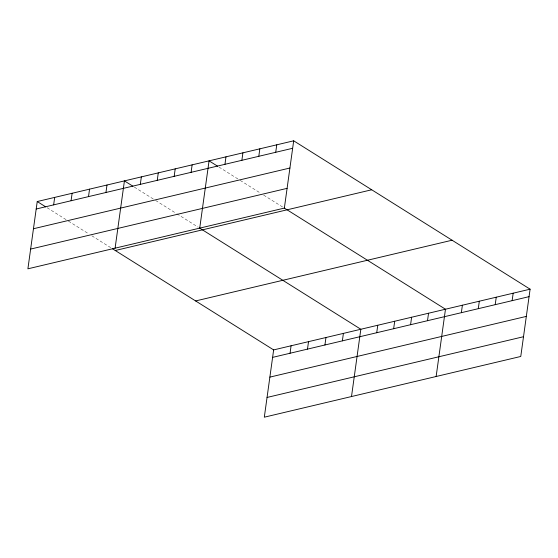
<?xml version="1.0" encoding="UTF-8"?>
<svg xmlns="http://www.w3.org/2000/svg" width="558" height="558" viewBox="0 0 558 558"><rect width="100%" height="100%" fill="white"/><g stroke="black" fill="none" stroke-linecap="round" stroke-linejoin="round"><path stroke-width="0.42" stroke-dasharray="2.79 2.09" d="M218.987 167.079L238.14 179.097M240.268 180.436L260.837 193.347M263.669 195.126L282.822 207.144M134.359 187.118L154.217 199.583M155.633 200.475L176.202 213.386M176.914 213.826L198.188 227.183M47.165 207.764L66.311 219.789M68.439 221.121L89.008 234.032M91.847 235.811L110.993 247.829"/><path stroke-width="0.84" d="M37.233 201.536L27.9 268.816L284.357 208.092L293.689 140.811L37.233 201.536L45.749 206.879M53.638 204.877L54.677 197.406M71.075 200.747L72.115 193.277M88.513 196.618L89.552 189.148M105.957 192.489L106.99 185.019M115.094 248.171L124.427 180.89L132.944 186.233M140.316 184.356L141.355 176.879M157.244 180.346L158.284 172.875M174.173 176.335L175.205 168.865M191.094 172.331L192.133 164.861M199.722 228.131L209.062 160.85L217.571 166.193M224.951 164.317L225.983 156.84M241.872 160.306L242.911 152.836M258.8 156.296L259.84 148.826M275.729 152.292L276.761 144.822M112.416 248.722L273.643 349.908L264.311 417.189L520.767 356.464L530.1 289.184L293.689 140.811M290.048 353.249L291.088 345.779M307.486 349.12L308.525 341.649M324.923 344.99L325.963 337.52M342.368 340.861L343.4 333.391M351.505 396.543L360.838 329.262L199.611 228.069M376.727 332.728L377.766 325.251M393.655 328.718L394.694 321.248M410.583 324.707L411.616 317.237M427.505 320.704L428.544 313.233M436.133 376.504L445.472 309.223L284.238 208.029M461.361 312.689L462.394 305.212M478.283 308.679L479.322 301.208M495.211 304.668L496.25 297.198M512.139 300.664L513.172 293.194M36.2 209.006L292.65 148.282M33.459 228.745L289.916 168.021M30.641 249.077L287.091 188.353M115.255 250.5L371.705 189.776M195.628 300.943L452.085 240.219M273.643 349.908L530.1 289.184M272.611 357.378L529.061 296.654M269.87 377.117L526.327 316.393M267.052 397.449L523.502 336.725"/></g></svg>
